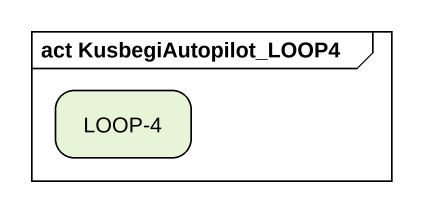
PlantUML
@startuml
mainframe act KusbegiAutopilot_LOOP4
hide empty description
state "LOOP-4" as LOOP_4
@enduml
